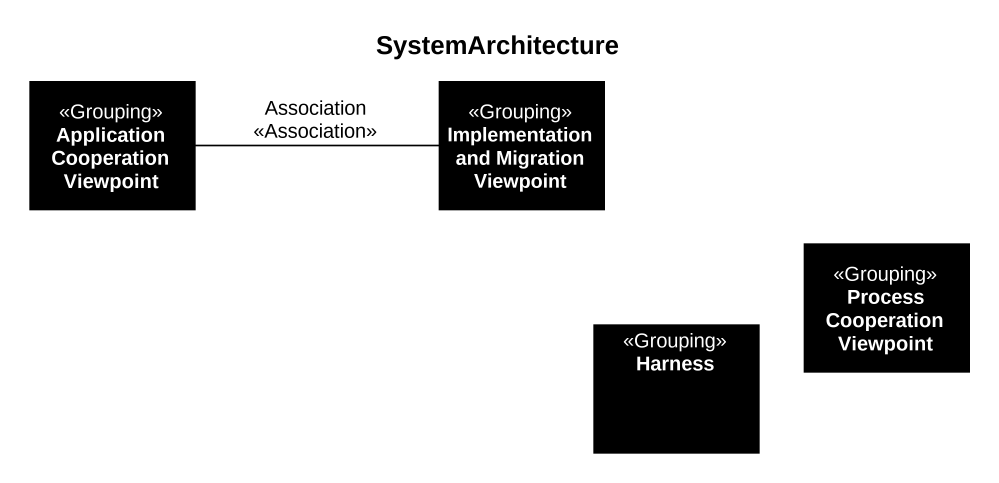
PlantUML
@startuml
title SystemArchitecture
hide circle
hide empty members
class "Application Cooperation Viewpoint" as Application_Cooperation <<Grouping>> #000000
class "Implementation and Migration Viewpoint" as Implementation_and <<Grouping>> #000000
class "Process Cooperation Viewpoint" as Process_Cooperation <<Grouping>> #000000
class Harness <<Grouping>> #000000
Implementation_and -left- Application_Cooperation : Association\n<<Association>>
@enduml
